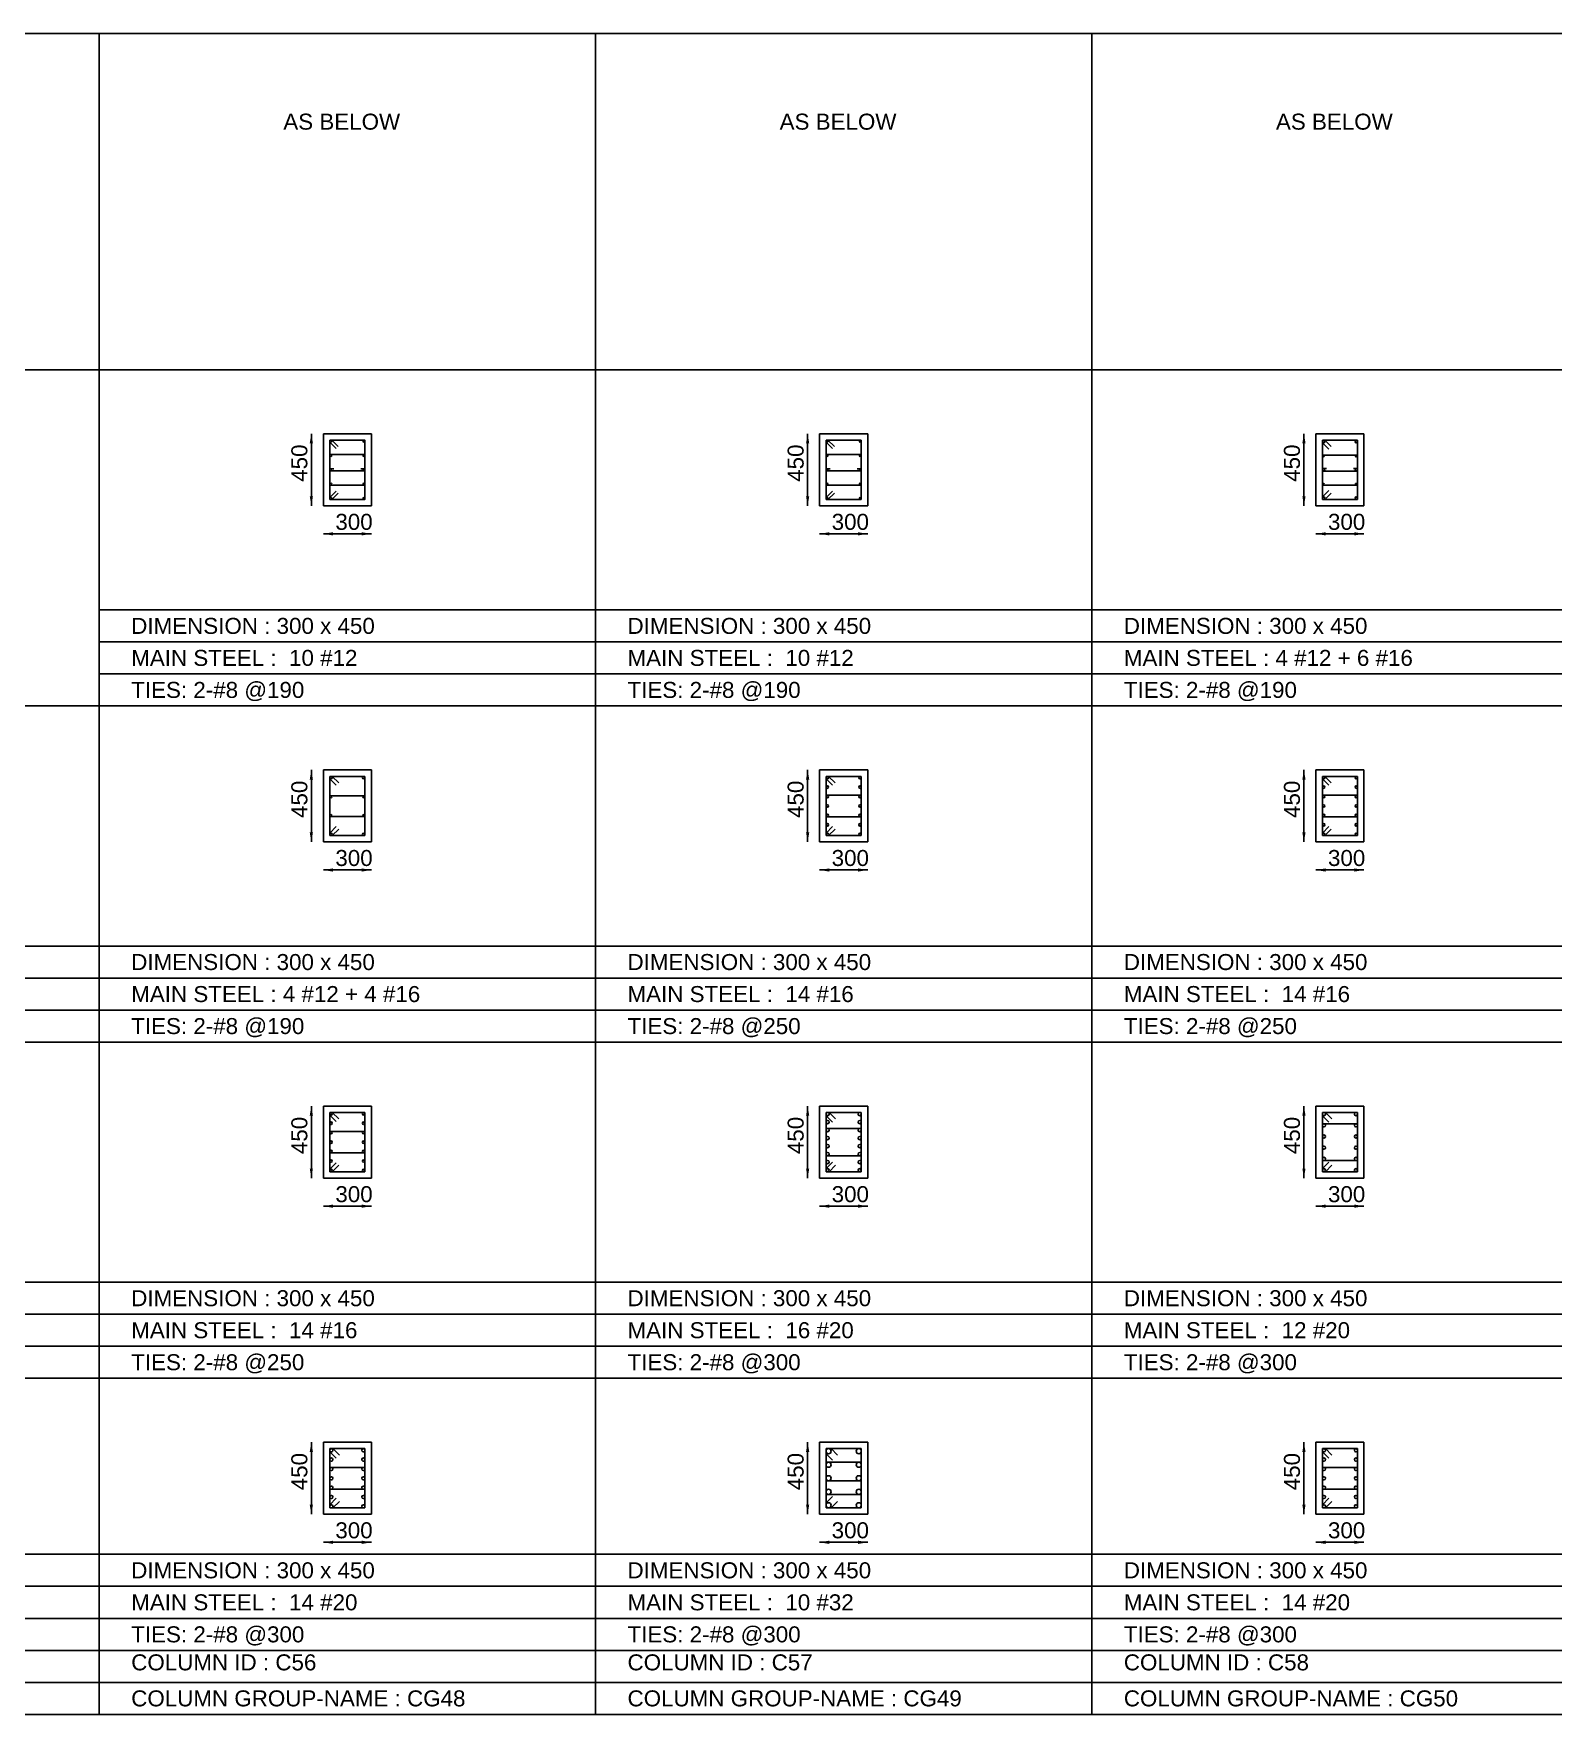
# Model space of a CAD drawing. Extents: x 28 to 264, y -211 to 74.
# Drawn here: x 176.67 to 186.16, y 62.88 to 73.38 of the extents above; entities that cross this region are included whole.
import ezdxf

# ---------------------------------------------------------------- set-up
doc = ezdxf.new("R2010")
doc.units = 0
for name, color, linetype in [('Border', 7, 'CONTINUOUS'), ('Column_Group_Name', 3, 'CONTINUOUS'), ('Column_ID', 4, 'CONTINUOUS'), ('ColumnBars', 1, 'CONTINUOUS'), ('ColumnBars1', 1, 'CONTINUOUS'), ('ColumnCrossSection', 7, 'CONTINUOUS'), ('Dim_All', 7, 'CONTINUOUS'), ('Dimensions', 7, 'CONTINUOUS'), ('Links', 2, 'CONTINUOUS'), ('MainSteel', 1, 'CONTINUOUS'), ('Text_AsBelow', 7, 'CONTINUOUS')]:
    doc.layers.add(name, color=color, linetype=linetype)
doc.styles.add('STRUDS_Arial', font='ARIAL.TTF', dxfattribs={"height": 0.04})

msp = doc.modelspace()

# ---------------------------------------------------------------- linework, layer by layer
at = {"layer": 'Border'}
for p, q in [((173.978, 73.38), (177.078, 73.38)), ((177.078, 71.28), (177.078, 73.38)), ((177.078, 71.28), (177.078, 73.38)), ((177.078, 73.38), (180.178, 73.38)), ((180.178, 71.28), (180.178, 73.38)), ((180.178, 71.28), (180.178, 73.38)), ((180.178, 73.38), (183.278, 73.38)), ((183.278, 71.28), (183.278, 73.38)), ((183.278, 71.28), (183.278, 73.38)), ((183.278, 73.38), (186.378, 73.38)), ((173.978, 71.28), (177.078, 71.28)), ((177.078, 69.18), (177.078, 71.28)), ((177.078, 69.18), (177.078, 71.28)), ((177.078, 71.28), (180.178, 71.28)), ((180.178, 69.18), (180.178, 71.28)), ((180.178, 69.18), (180.178, 71.28)), ((180.178, 71.28), (183.278, 71.28)), ((183.278, 69.18), (183.278, 71.28)), ((183.278, 69.18), (183.278, 71.28)), ((183.278, 71.28), (186.378, 71.28)), ((177.078, 69.78), (180.178, 69.78)), ((180.178, 69.78), (183.278, 69.78)), ((183.278, 69.78), (186.378, 69.78)), ((177.078, 69.58), (180.178, 69.58)), ((180.178, 69.58), (183.278, 69.58)), ((183.278, 69.58), (186.378, 69.58)), ((177.078, 69.38), (180.178, 69.38)), ((180.178, 69.38), (183.278, 69.38)), ((183.278, 69.38), (186.378, 69.38)), ((173.978, 69.18), (177.078, 69.18)), ((177.078, 67.08), (177.078, 69.18)), ((177.078, 67.08), (177.078, 69.18)), ((177.078, 69.18), (180.178, 69.18)), ((177.078, 69.18), (180.178, 69.18)), ((180.178, 67.08), (180.178, 69.18)), ((180.178, 67.08), (180.178, 69.18)), ((180.178, 69.18), (183.278, 69.18)), ((180.178, 69.18), (183.278, 69.18)), ((183.278, 67.08), (183.278, 69.18)), ((183.278, 67.08), (183.278, 69.18)), ((183.278, 69.18), (186.378, 69.18)), ((183.278, 69.18), (186.378, 69.18)), ((173.978, 67.68), (177.078, 67.68)), ((177.078, 67.68), (180.178, 67.68)), ((180.178, 67.68), (183.278, 67.68)), ((183.278, 67.68), (186.378, 67.68)), ((173.978, 67.48), (177.078, 67.48)), ((177.078, 67.48), (180.178, 67.48)), ((180.178, 67.48), (183.278, 67.48)), ((183.278, 67.48), (186.378, 67.48)), ((173.978, 67.28), (177.078, 67.28)), ((177.078, 67.28), (180.178, 67.28)), ((180.178, 67.28), (183.278, 67.28)), ((183.278, 67.28), (186.378, 67.28)), ((173.978, 67.08), (177.078, 67.08)), ((173.978, 67.08), (177.078, 67.08)), ((177.078, 64.98), (177.078, 67.08)), ((177.078, 64.98), (177.078, 67.08)), ((177.078, 67.08), (180.178, 67.08)), ((177.078, 67.08), (180.178, 67.08)), ((180.178, 64.98), (180.178, 67.08)), ((180.178, 64.98), (180.178, 67.08)), ((180.178, 67.08), (183.278, 67.08)), ((180.178, 67.08), (183.278, 67.08)), ((183.278, 64.98), (183.278, 67.08)), ((183.278, 64.98), (183.278, 67.08)), ((183.278, 67.08), (186.378, 67.08)), ((183.278, 67.08), (186.378, 67.08)), ((173.978, 65.58), (177.078, 65.58)), ((177.078, 65.58), (180.178, 65.58)), ((180.178, 65.58), (183.278, 65.58)), ((183.278, 65.58), (186.378, 65.58)), ((173.978, 65.38), (177.078, 65.38)), ((177.078, 65.38), (180.178, 65.38)), ((180.178, 65.38), (183.278, 65.38)), ((183.278, 65.38), (186.378, 65.38)), ((173.978, 65.18), (177.078, 65.18)), ((177.078, 65.18), (180.178, 65.18)), ((180.178, 65.18), (183.278, 65.18)), ((183.278, 65.18), (186.378, 65.18)), ((173.978, 64.98), (177.078, 64.98)), ((173.978, 64.98), (177.078, 64.98)), ((177.078, 62.88), (177.078, 64.98)), ((177.078, 62.88), (177.078, 64.98)), ((177.078, 64.98), (180.178, 64.98)), ((177.078, 64.98), (180.178, 64.98)), ((180.178, 62.88), (180.178, 64.98)), ((180.178, 62.88), (180.178, 64.98)), ((180.178, 64.98), (183.278, 64.98)), ((180.178, 64.98), (183.278, 64.98)), ((183.278, 62.88), (183.278, 64.98)), ((183.278, 62.88), (183.278, 64.98)), ((183.278, 64.98), (186.378, 64.98)), ((183.278, 64.98), (186.378, 64.98)), ((173.978, 63.88), (177.078, 63.88)), ((177.078, 63.88), (180.178, 63.88)), ((180.178, 63.88), (183.278, 63.88)), ((183.278, 63.88), (186.378, 63.88)), ((173.978, 63.68), (177.078, 63.68)), ((177.078, 63.68), (180.178, 63.68)), ((180.178, 63.68), (183.278, 63.68)), ((183.278, 63.68), (186.378, 63.68)), ((173.978, 63.48), (177.078, 63.48)), ((177.078, 63.48), (180.178, 63.48)), ((180.178, 63.48), (183.278, 63.48)), ((183.278, 63.48), (186.378, 63.48)), ((173.978, 63.28), (177.078, 63.28)), ((177.078, 63.28), (180.178, 63.28)), ((180.178, 63.28), (183.278, 63.28)), ((183.278, 63.28), (186.378, 63.28)), ((173.978, 63.08), (177.078, 63.08)), ((177.078, 63.08), (180.178, 63.08)), ((180.178, 63.08), (183.278, 63.08)), ((183.278, 63.08), (186.378, 63.08)), ((173.978, 62.88), (177.078, 62.88)), ((177.078, 62.88), (180.178, 62.88)), ((180.178, 62.88), (183.278, 62.88)), ((183.278, 62.88), (186.378, 62.88))]:
    msp.add_line(p, q, dxfattribs=at)
at = {"layer": 'ColumnBars'}
for centre, radius in [((178.524, 70.834), 0.006), ((178.732, 70.834), 0.006), ((181.624, 70.834), 0.006), ((181.832, 70.834), 0.006), ((178.524, 70.7445), 0.006), ((178.732, 70.7445), 0.006), ((181.624, 70.7445), 0.006), ((181.832, 70.7445), 0.006), ((184.724, 70.7415), 0.006), ((184.93, 70.7415), 0.006), ((178.524, 70.655), 0.006), ((178.524, 70.5655), 0.006), ((178.732, 70.655), 0.006), ((178.732, 70.5655), 0.006), ((181.624, 70.655), 0.006), ((181.624, 70.5655), 0.006), ((181.832, 70.655), 0.006), ((181.832, 70.5655), 0.006), ((184.724, 70.5645), 0.006), ((184.93, 70.5645), 0.006), ((178.524, 70.476), 0.006), ((178.732, 70.476), 0.006), ((181.624, 70.476), 0.006), ((181.832, 70.476), 0.006), ((181.626, 68.732), 0.008), ((181.626, 68.673), 0.008), ((181.83, 68.732), 0.008), ((181.83, 68.673), 0.008), ((184.726, 68.732), 0.008), ((184.726, 68.673), 0.008), ((184.93, 68.732), 0.008), ((184.93, 68.673), 0.008), ((178.524, 68.6113), 0.006), ((178.73, 68.6113), 0.006), ((181.626, 68.614), 0.008), ((181.83, 68.614), 0.008), ((184.726, 68.614), 0.008), ((184.93, 68.614), 0.008), ((178.524, 68.4947), 0.006), ((178.73, 68.4947), 0.006), ((181.626, 68.555), 0.008), ((181.626, 68.496), 0.008), ((181.83, 68.555), 0.008), ((181.83, 68.496), 0.008), ((184.726, 68.555), 0.008), ((184.726, 68.496), 0.008), ((184.93, 68.555), 0.008), ((184.93, 68.496), 0.008), ((181.626, 68.437), 0.008), ((181.626, 68.378), 0.008), ((181.83, 68.437), 0.008), ((181.83, 68.378), 0.008), ((184.726, 68.437), 0.008), ((184.726, 68.378), 0.008), ((184.93, 68.437), 0.008), ((184.93, 68.378), 0.008), ((178.526, 66.632), 0.008), ((178.526, 66.573), 0.008), ((178.73, 66.632), 0.008), ((178.73, 66.573), 0.008), ((181.628, 66.63), 0.01), ((181.628, 66.58), 0.01), ((181.828, 66.63), 0.01), ((181.828, 66.58), 0.01), ((184.728, 66.63), 0.01), ((184.728, 66.56), 0.01), ((184.928, 66.63), 0.01), ((184.928, 66.56), 0.01), ((178.526, 66.514), 0.008), ((178.73, 66.514), 0.008), ((181.628, 66.53), 0.01), ((181.628, 66.48), 0.01), ((181.828, 66.53), 0.01), ((181.828, 66.48), 0.01), ((184.728, 66.49), 0.01), ((184.928, 66.49), 0.01), ((178.526, 66.455), 0.008), ((178.526, 66.396), 0.008), ((178.73, 66.455), 0.008), ((178.73, 66.396), 0.008), ((181.628, 66.43), 0.01), ((181.628, 66.38), 0.01), ((181.828, 66.43), 0.01), ((181.828, 66.38), 0.01), ((184.728, 66.42), 0.01), ((184.728, 66.35), 0.01), ((184.928, 66.42), 0.01), ((184.928, 66.35), 0.01), ((178.526, 66.337), 0.008), ((178.526, 66.278), 0.008), ((178.73, 66.337), 0.008), ((178.73, 66.278), 0.008), ((181.628, 66.33), 0.01), ((181.628, 66.28), 0.01), ((181.828, 66.33), 0.01), ((181.828, 66.28), 0.01), ((184.728, 66.28), 0.01), ((184.928, 66.28), 0.01), ((178.528, 64.53), 0.01), ((178.528, 64.4717), 0.01), ((178.728, 64.53), 0.01), ((178.728, 64.4717), 0.01), ((181.634, 64.524), 0.016), ((181.822, 64.524), 0.016), ((184.728, 64.53), 0.01), ((184.728, 64.4717), 0.01), ((184.928, 64.53), 0.01), ((184.928, 64.4717), 0.01), ((178.528, 64.4133), 0.01), ((178.528, 64.355), 0.01), ((178.728, 64.4133), 0.01), ((178.728, 64.355), 0.01), ((181.634, 64.4395), 0.016), ((181.634, 64.355), 0.016), ((181.822, 64.4395), 0.016), ((181.822, 64.355), 0.016), ((184.728, 64.4133), 0.01), ((184.728, 64.355), 0.01), ((184.928, 64.4133), 0.01), ((184.928, 64.355), 0.01), ((178.528, 64.2967), 0.01), ((178.728, 64.2967), 0.01), ((181.634, 64.2705), 0.016), ((181.822, 64.2705), 0.016), ((184.728, 64.2967), 0.01), ((184.928, 64.2967), 0.01), ((178.528, 64.2383), 0.01), ((178.528, 64.18), 0.01), ((178.728, 64.2383), 0.01), ((178.728, 64.18), 0.01), ((181.634, 64.186), 0.016), ((181.822, 64.186), 0.016), ((184.728, 64.2383), 0.01), ((184.728, 64.18), 0.01), ((184.928, 64.2383), 0.01), ((184.928, 64.18), 0.01)]:
    msp.add_circle(centre, radius, dxfattribs=at)
at = {"layer": 'ColumnBars1'}
for centre in [(184.726, 70.832), (184.93, 70.832), (184.726, 70.655), (184.93, 70.655), (184.726, 70.478), (184.93, 70.478), (178.526, 68.732), (178.73, 68.732), (178.526, 68.378), (178.73, 68.378)]:
    msp.add_circle(centre, 0.008, dxfattribs=at)
at = {"layer": 'ColumnCrossSection'}
for p, q in [((178.778, 70.88), (178.478, 70.88)), ((178.478, 70.88), (178.478, 70.43)), ((178.778, 70.43), (178.778, 70.88)), ((181.878, 70.88), (181.578, 70.88)), ((181.578, 70.88), (181.578, 70.43)), ((181.878, 70.43), (181.878, 70.88)), ((184.978, 70.88), (184.678, 70.88)), ((184.678, 70.88), (184.678, 70.43)), ((184.978, 70.43), (184.978, 70.88)), ((178.478, 70.43), (178.778, 70.43)), ((181.578, 70.43), (181.878, 70.43)), ((184.678, 70.43), (184.978, 70.43)), ((178.778, 68.78), (178.478, 68.78)), ((178.478, 68.78), (178.478, 68.33)), ((178.778, 68.33), (178.778, 68.78)), ((181.878, 68.78), (181.578, 68.78)), ((181.578, 68.78), (181.578, 68.33)), ((181.878, 68.33), (181.878, 68.78)), ((184.978, 68.78), (184.678, 68.78)), ((184.678, 68.78), (184.678, 68.33)), ((184.978, 68.33), (184.978, 68.78)), ((178.478, 68.33), (178.778, 68.33)), ((181.578, 68.33), (181.878, 68.33)), ((184.678, 68.33), (184.978, 68.33)), ((178.778, 66.68), (178.478, 66.68)), ((178.478, 66.68), (178.478, 66.23)), ((178.778, 66.23), (178.778, 66.68)), ((181.878, 66.68), (181.578, 66.68)), ((181.578, 66.68), (181.578, 66.23)), ((181.878, 66.23), (181.878, 66.68)), ((184.978, 66.68), (184.678, 66.68)), ((184.678, 66.68), (184.678, 66.23)), ((184.978, 66.23), (184.978, 66.68)), ((178.478, 66.23), (178.778, 66.23)), ((181.578, 66.23), (181.878, 66.23)), ((184.678, 66.23), (184.978, 66.23)), ((178.778, 64.58), (178.478, 64.58)), ((178.478, 64.58), (178.478, 64.13)), ((178.778, 64.13), (178.778, 64.58)), ((181.878, 64.58), (181.578, 64.58)), ((181.578, 64.58), (181.578, 64.13)), ((181.878, 64.13), (181.878, 64.58)), ((184.978, 64.58), (184.678, 64.58)), ((184.678, 64.58), (184.678, 64.13)), ((184.978, 64.13), (184.978, 64.58)), ((178.478, 64.13), (178.778, 64.13)), ((181.578, 64.13), (181.878, 64.13)), ((184.678, 64.13), (184.978, 64.13))]:
    msp.add_line(p, q, dxfattribs=at)
at = {"layer": 'Dim_All'}
for p, q in [((178.403, 70.43), (178.403, 70.88)), ((181.503, 70.43), (181.503, 70.88)), ((184.603, 70.43), (184.603, 70.88)), ((178.478, 70.255), (178.778, 70.255)), ((181.578, 70.255), (181.878, 70.255)), ((184.678, 70.255), (184.978, 70.255)), ((178.403, 68.33), (178.403, 68.78)), ((181.503, 68.33), (181.503, 68.78)), ((184.603, 68.33), (184.603, 68.78)), ((178.478, 68.155), (178.778, 68.155)), ((181.578, 68.155), (181.878, 68.155)), ((184.678, 68.155), (184.978, 68.155)), ((178.403, 66.23), (178.403, 66.68)), ((181.503, 66.23), (181.503, 66.68)), ((184.603, 66.23), (184.603, 66.68)), ((178.478, 66.055), (178.778, 66.055)), ((181.578, 66.055), (181.878, 66.055)), ((184.678, 66.055), (184.978, 66.055)), ((178.403, 64.13), (178.403, 64.58)), ((181.503, 64.13), (181.503, 64.58)), ((184.603, 64.13), (184.603, 64.58)), ((178.478, 63.955), (178.778, 63.955)), ((181.578, 63.955), (181.878, 63.955)), ((184.678, 63.955), (184.978, 63.955))]:
    msp.add_line(p, q, dxfattribs=at)
at = {"layer": 'dim_all'}
for points in [[(178.403, 70.88), (178.393, 70.82), (178.403, 70.88), (178.413, 70.82)], [(181.503, 70.88), (181.493, 70.82), (181.503, 70.88), (181.513, 70.82)], [(184.603, 70.88), (184.593, 70.82), (184.603, 70.88), (184.613, 70.82)], [(178.403, 70.43), (178.393, 70.49), (178.403, 70.43), (178.413, 70.49)], [(181.503, 70.43), (181.493, 70.49), (181.503, 70.43), (181.513, 70.49)], [(184.603, 70.43), (184.593, 70.49), (184.603, 70.43), (184.613, 70.49)], [(178.478, 70.255), (178.538, 70.265), (178.478, 70.255), (178.538, 70.245)], [(178.778, 70.255), (178.718, 70.265), (178.778, 70.255), (178.718, 70.245)], [(181.578, 70.255), (181.638, 70.265), (181.578, 70.255), (181.638, 70.245)], [(181.878, 70.255), (181.818, 70.265), (181.878, 70.255), (181.818, 70.245)], [(184.678, 70.255), (184.738, 70.265), (184.678, 70.255), (184.738, 70.245)], [(184.978, 70.255), (184.918, 70.265), (184.978, 70.255), (184.918, 70.245)], [(178.403, 68.78), (178.393, 68.72), (178.403, 68.78), (178.413, 68.72)], [(181.503, 68.78), (181.493, 68.72), (181.503, 68.78), (181.513, 68.72)], [(184.603, 68.78), (184.593, 68.72), (184.603, 68.78), (184.613, 68.72)], [(178.403, 68.33), (178.393, 68.39), (178.403, 68.33), (178.413, 68.39)], [(181.503, 68.33), (181.493, 68.39), (181.503, 68.33), (181.513, 68.39)], [(184.603, 68.33), (184.593, 68.39), (184.603, 68.33), (184.613, 68.39)], [(178.478, 68.155), (178.538, 68.165), (178.478, 68.155), (178.538, 68.145)], [(178.778, 68.155), (178.718, 68.165), (178.778, 68.155), (178.718, 68.145)], [(181.578, 68.155), (181.638, 68.165), (181.578, 68.155), (181.638, 68.145)], [(181.878, 68.155), (181.818, 68.165), (181.878, 68.155), (181.818, 68.145)], [(184.678, 68.155), (184.738, 68.165), (184.678, 68.155), (184.738, 68.145)], [(184.978, 68.155), (184.918, 68.165), (184.978, 68.155), (184.918, 68.145)], [(178.403, 66.68), (178.393, 66.62), (178.403, 66.68), (178.413, 66.62)], [(181.503, 66.68), (181.493, 66.62), (181.503, 66.68), (181.513, 66.62)], [(184.603, 66.68), (184.593, 66.62), (184.603, 66.68), (184.613, 66.62)], [(178.403, 66.23), (178.393, 66.29), (178.403, 66.23), (178.413, 66.29)], [(181.503, 66.23), (181.493, 66.29), (181.503, 66.23), (181.513, 66.29)], [(184.603, 66.23), (184.593, 66.29), (184.603, 66.23), (184.613, 66.29)], [(178.478, 66.055), (178.538, 66.065), (178.478, 66.055), (178.538, 66.045)], [(178.778, 66.055), (178.718, 66.065), (178.778, 66.055), (178.718, 66.045)], [(181.578, 66.055), (181.638, 66.065), (181.578, 66.055), (181.638, 66.045)], [(181.878, 66.055), (181.818, 66.065), (181.878, 66.055), (181.818, 66.045)], [(184.678, 66.055), (184.738, 66.065), (184.678, 66.055), (184.738, 66.045)], [(184.978, 66.055), (184.918, 66.065), (184.978, 66.055), (184.918, 66.045)], [(178.403, 64.58), (178.393, 64.52), (178.403, 64.58), (178.413, 64.52)], [(181.503, 64.58), (181.493, 64.52), (181.503, 64.58), (181.513, 64.52)], [(184.603, 64.58), (184.593, 64.52), (184.603, 64.58), (184.613, 64.52)], [(178.403, 64.13), (178.393, 64.19), (178.403, 64.13), (178.413, 64.19)], [(181.503, 64.13), (181.493, 64.19), (181.503, 64.13), (181.513, 64.19)], [(184.603, 64.13), (184.593, 64.19), (184.603, 64.13), (184.613, 64.19)], [(178.478, 63.955), (178.538, 63.965), (178.478, 63.955), (178.538, 63.945)], [(178.778, 63.955), (178.718, 63.965), (178.778, 63.955), (178.718, 63.945)], [(181.578, 63.955), (181.638, 63.965), (181.578, 63.955), (181.638, 63.945)], [(181.878, 63.955), (181.818, 63.965), (181.878, 63.955), (181.818, 63.945)], [(184.678, 63.955), (184.738, 63.965), (184.678, 63.955), (184.738, 63.945)], [(184.978, 63.955), (184.918, 63.965), (184.978, 63.955), (184.918, 63.945)]]:
    msp.add_solid(points, dxfattribs=at)
at = {"layer": 'Links'}
for p, q in [((178.518, 70.84), (178.738, 70.84)), ((178.518, 70.5595), (178.518, 70.84)), ((178.518, 70.828), (178.558, 70.788)), ((178.53, 70.84), (178.57, 70.8)), ((178.738, 70.84), (178.738, 70.5595)), ((181.618, 70.84), (181.838, 70.84)), ((181.618, 70.5595), (181.618, 70.84)), ((181.618, 70.828), (181.658, 70.788)), ((181.63, 70.84), (181.67, 70.8)), ((181.838, 70.84), (181.838, 70.5595)), ((184.718, 70.84), (184.938, 70.84)), ((184.718, 70.5585), (184.718, 70.84)), ((184.718, 70.824), (184.758, 70.784)), ((184.734, 70.84), (184.774, 70.8)), ((184.938, 70.84), (184.938, 70.5585)), ((178.738, 70.7505), (178.518, 70.7505)), ((178.518, 70.7505), (178.518, 70.47)), ((178.738, 70.47), (178.738, 70.7505)), ((181.838, 70.7505), (181.618, 70.7505)), ((181.618, 70.7505), (181.618, 70.47)), ((181.838, 70.47), (181.838, 70.7505)), ((184.938, 70.7475), (184.718, 70.7475)), ((184.718, 70.7475), (184.718, 70.47)), ((184.938, 70.47), (184.938, 70.7475)), ((178.518, 70.661), (178.543, 70.661)), ((178.518, 70.649), (178.738, 70.649)), ((178.738, 70.661), (178.713, 70.661)), ((181.618, 70.661), (181.643, 70.661)), ((181.618, 70.649), (181.838, 70.649)), ((181.838, 70.661), (181.813, 70.661)), ((184.718, 70.663), (184.743, 70.663)), ((184.718, 70.647), (184.938, 70.647)), ((184.938, 70.663), (184.913, 70.663)), ((178.738, 70.5595), (178.518, 70.5595)), ((178.518, 70.482), (178.558, 70.522)), ((178.518, 70.47), (178.738, 70.47)), ((178.53, 70.47), (178.57, 70.51)), ((181.838, 70.5595), (181.618, 70.5595)), ((181.618, 70.482), (181.658, 70.522)), ((181.618, 70.47), (181.838, 70.47)), ((181.63, 70.47), (181.67, 70.51)), ((184.938, 70.5585), (184.718, 70.5585)), ((184.718, 70.486), (184.758, 70.526)), ((184.718, 70.47), (184.938, 70.47)), ((184.734, 70.47), (184.774, 70.51)), ((178.518, 68.74), (178.738, 68.74)), ((178.518, 68.4887), (178.518, 68.74)), ((178.518, 68.724), (178.558, 68.684)), ((178.534, 68.74), (178.574, 68.7)), ((178.738, 68.74), (178.738, 68.4887)), ((181.618, 68.74), (181.838, 68.74)), ((181.618, 68.488), (181.618, 68.74)), ((181.618, 68.724), (181.658, 68.684)), ((181.634, 68.74), (181.674, 68.7)), ((181.838, 68.74), (181.838, 68.488)), ((184.718, 68.74), (184.938, 68.74)), ((184.718, 68.488), (184.718, 68.74)), ((184.718, 68.724), (184.758, 68.684)), ((184.734, 68.74), (184.774, 68.7)), ((184.938, 68.74), (184.938, 68.488)), ((178.738, 68.6173), (178.518, 68.6173)), ((178.518, 68.6173), (178.518, 68.37)), ((178.738, 68.37), (178.738, 68.6173)), ((181.838, 68.622), (181.618, 68.622)), ((181.618, 68.622), (181.618, 68.37)), ((181.838, 68.37), (181.838, 68.622)), ((184.938, 68.622), (184.718, 68.622)), ((184.718, 68.622), (184.718, 68.37)), ((184.938, 68.37), (184.938, 68.622)), ((178.738, 68.4887), (178.518, 68.4887)), ((181.838, 68.488), (181.618, 68.488)), ((184.938, 68.488), (184.718, 68.488)), ((178.518, 68.386), (178.558, 68.426)), ((178.518, 68.37), (178.738, 68.37)), ((178.534, 68.37), (178.574, 68.41)), ((181.618, 68.386), (181.658, 68.426)), ((181.618, 68.37), (181.838, 68.37)), ((181.634, 68.37), (181.674, 68.41)), ((184.718, 68.386), (184.758, 68.426)), ((184.718, 68.37), (184.938, 68.37)), ((184.734, 68.37), (184.774, 68.41)), ((178.518, 66.64), (178.738, 66.64)), ((178.518, 66.388), (178.518, 66.64)), ((178.518, 66.624), (178.558, 66.584)), ((178.534, 66.64), (178.574, 66.6)), ((178.738, 66.64), (178.738, 66.388)), ((181.618, 66.64), (181.838, 66.64)), ((181.618, 66.37), (181.618, 66.64)), ((181.618, 66.62), (181.658, 66.58)), ((181.638, 66.64), (181.678, 66.6)), ((181.838, 66.64), (181.838, 66.37)), ((184.718, 66.64), (184.938, 66.64)), ((184.718, 66.34), (184.718, 66.64)), ((184.718, 66.62), (184.758, 66.58)), ((184.938, 66.57), (184.718, 66.57)), ((184.718, 66.57), (184.718, 66.27)), ((184.738, 66.64), (184.778, 66.6)), ((184.938, 66.64), (184.938, 66.34)), ((184.938, 66.27), (184.938, 66.57)), ((178.738, 66.522), (178.518, 66.522)), ((178.518, 66.522), (178.518, 66.27)), ((178.738, 66.27), (178.738, 66.522)), ((181.838, 66.54), (181.618, 66.54)), ((181.618, 66.54), (181.618, 66.27)), ((181.838, 66.27), (181.838, 66.54)), ((178.738, 66.388), (178.518, 66.388)), ((181.838, 66.37), (181.618, 66.37)), ((178.518, 66.286), (178.558, 66.326)), ((178.518, 66.27), (178.738, 66.27)), ((178.534, 66.27), (178.574, 66.31)), ((181.618, 66.29), (181.658, 66.33)), ((181.618, 66.27), (181.838, 66.27)), ((181.638, 66.27), (181.678, 66.31)), ((184.938, 66.34), (184.718, 66.34)), ((184.718, 66.29), (184.758, 66.33)), ((184.718, 66.27), (184.938, 66.27)), ((184.738, 66.27), (184.778, 66.31)), ((178.518, 64.54), (178.738, 64.54)), ((178.518, 64.2867), (178.518, 64.54)), ((178.518, 64.52), (178.558, 64.48)), ((178.538, 64.54), (178.578, 64.5)), ((178.738, 64.54), (178.738, 64.2867)), ((181.618, 64.54), (181.838, 64.54)), ((181.618, 64.2545), (181.618, 64.54)), ((181.618, 64.508), (181.658, 64.468)), ((181.65, 64.54), (181.69, 64.5)), ((181.838, 64.54), (181.838, 64.2545)), ((184.718, 64.54), (184.938, 64.54)), ((184.718, 64.2867), (184.718, 64.54)), ((184.718, 64.52), (184.758, 64.48)), ((184.738, 64.54), (184.778, 64.5)), ((184.938, 64.54), (184.938, 64.2867)), ((178.738, 64.4233), (178.518, 64.4233)), ((178.518, 64.4233), (178.518, 64.17)), ((178.738, 64.17), (178.738, 64.4233)), ((181.838, 64.4555), (181.618, 64.4555)), ((181.618, 64.4555), (181.618, 64.17)), ((181.618, 64.371), (181.643, 64.371)), ((181.838, 64.371), (181.813, 64.371)), ((181.838, 64.17), (181.838, 64.4555)), ((184.938, 64.4233), (184.718, 64.4233)), ((184.718, 64.4233), (184.718, 64.17)), ((184.938, 64.17), (184.938, 64.4233)), ((178.738, 64.2867), (178.518, 64.2867)), ((181.618, 64.339), (181.838, 64.339)), ((184.938, 64.2867), (184.718, 64.2867)), ((178.518, 64.19), (178.558, 64.23)), ((178.518, 64.17), (178.738, 64.17)), ((178.538, 64.17), (178.578, 64.21)), ((181.838, 64.2545), (181.618, 64.2545)), ((181.618, 64.202), (181.658, 64.242)), ((181.618, 64.17), (181.838, 64.17)), ((181.65, 64.17), (181.69, 64.21)), ((184.718, 64.19), (184.758, 64.23)), ((184.718, 64.17), (184.938, 64.17)), ((184.738, 64.17), (184.778, 64.21))]:
    msp.add_line(p, q, dxfattribs=at)

# ---------------------------------------------------------------- texts
at = {"layer": 'Column_Group_Name', "style": 'STRUDS_Arial'}
for s, p in [('COLUMN GROUP-NAME : CG48', (177.278, 62.93)), ('COLUMN GROUP-NAME : CG49', (180.378, 62.93)), ('COLUMN GROUP-NAME : CG50', (183.478, 62.93))]:
    msp.add_text(s, height=0.1, dxfattribs=at).set_placement(p)
at = {"layer": 'Column_ID', "style": 'STRUDS_Arial'}
for s, p in [('COLUMN ID : C56', (177.278, 63.155)), ('COLUMN ID : C57', (180.378, 63.155)), ('COLUMN ID : C58', (183.478, 63.155))]:
    msp.add_text(s, height=0.1, dxfattribs=at).set_placement(p)
at = {"layer": 'Dimensions', "style": 'STRUDS_Arial'}
for p in [(178.378, 70.58), (181.478, 70.58), (184.578, 70.58), (178.378, 68.48), (181.478, 68.48), (184.578, 68.48), (178.378, 66.38), (181.478, 66.38), (184.578, 66.38), (178.378, 64.28), (181.478, 64.28), (184.578, 64.28)]:
    msp.add_text('450', height=0.1, rotation=90, dxfattribs=at).set_placement(p)
for s, p in [('300', (178.553, 70.28)), ('300', (181.653, 70.28)), ('300', (184.753, 70.28)), ('DIMENSION : 300 x 450', (177.278, 69.63)), ('DIMENSION : 300 x 450', (180.378, 69.63)), ('DIMENSION : 300 x 450', (183.478, 69.63)), ('300', (178.553, 68.18)), ('300', (181.653, 68.18)), ('300', (184.753, 68.18)), ('DIMENSION : 300 x 450', (177.278, 67.53)), ('DIMENSION : 300 x 450', (180.378, 67.53)), ('DIMENSION : 300 x 450', (183.478, 67.53)), ('300', (178.553, 66.08)), ('300', (181.653, 66.08)), ('300', (184.753, 66.08)), ('DIMENSION : 300 x 450', (177.278, 65.43)), ('DIMENSION : 300 x 450', (180.378, 65.43)), ('DIMENSION : 300 x 450', (183.478, 65.43)), ('300', (178.553, 63.98)), ('300', (181.653, 63.98)), ('300', (184.753, 63.98)), ('DIMENSION : 300 x 450', (177.278, 63.73)), ('DIMENSION : 300 x 450', (180.378, 63.73)), ('DIMENSION : 300 x 450', (183.478, 63.73))]:
    msp.add_text(s, height=0.1, dxfattribs=at).set_placement(p)
at = {"layer": 'Links', "style": 'STRUDS_Arial'}
for s, p in [('TIES: 2-#8 @190', (177.278, 69.23)), ('TIES: 2-#8 @190', (180.378, 69.23)), ('TIES: 2-#8 @190', (183.478, 69.23)), ('TIES: 2-#8 @190', (177.278, 67.13)), ('TIES: 2-#8 @250', (180.378, 67.13)), ('TIES: 2-#8 @250', (183.478, 67.13)), ('TIES: 2-#8 @250', (177.278, 65.03)), ('TIES: 2-#8 @300', (180.378, 65.03)), ('TIES: 2-#8 @300', (183.478, 65.03)), ('TIES: 2-#8 @300', (177.278, 63.33)), ('TIES: 2-#8 @300', (180.378, 63.33)), ('TIES: 2-#8 @300', (183.478, 63.33))]:
    msp.add_text(s, height=0.1, dxfattribs=at).set_placement(p)
at = {"layer": 'MainSteel', "style": 'STRUDS_Arial'}
for s, p in [('MAIN STEEL :  10 #12', (177.278, 69.43)), ('MAIN STEEL :  10 #12', (180.378, 69.43)), ('MAIN STEEL : 4 #12 + 6 #16 ', (183.478, 69.43)), ('MAIN STEEL : 4 #12 + 4 #16 ', (177.278, 67.33)), ('MAIN STEEL :  14 #16', (180.378, 67.33)), ('MAIN STEEL :  14 #16', (183.478, 67.33)), ('MAIN STEEL :  14 #16', (177.278, 65.23)), ('MAIN STEEL :  16 #20', (180.378, 65.23)), ('MAIN STEEL :  12 #20', (183.478, 65.23)), ('MAIN STEEL :  14 #20', (177.278, 63.53)), ('MAIN STEEL :  10 #32', (180.378, 63.53)), ('MAIN STEEL :  14 #20', (183.478, 63.53))]:
    msp.add_text(s, height=0.1, dxfattribs=at).set_placement(p)
at = {"layer": 'Text_AsBelow', "style": 'STRUDS_Arial'}
for p in [(178.228, 72.78), (181.328, 72.78), (184.428, 72.78)]:
    msp.add_text('AS BELOW', height=0.1, dxfattribs=at).set_placement(p)

doc.saveas('drawing.dxf')
